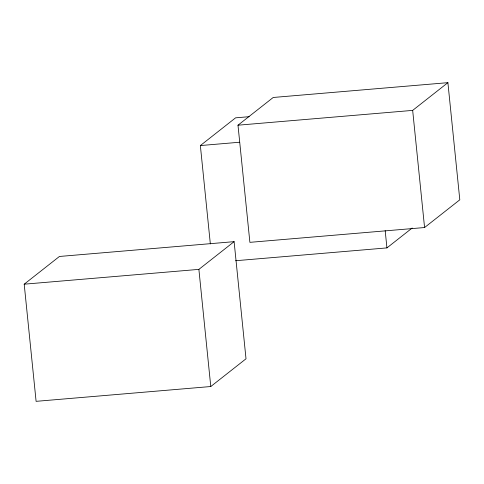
<?xml version="1.0" encoding="UTF-8"?>
<svg xmlns="http://www.w3.org/2000/svg" width="484" height="484" viewBox="0 0 484 484"><rect width="100%" height="100%" fill="white"/><g stroke="black" fill="none" stroke-linecap="round" stroke-linejoin="round"><path stroke-width="0.73" d="M24.2 284.187L59.429 256.466L234.111 241.655L246.011 358.801L210.776 386.528L36.1 401.339L24.2 284.187L198.882 269.376L234.111 241.655M210.346 243.936L200.358 145.563L235.587 117.836L249.139 116.686M237.989 125.199L273.224 97.472L447.9 82.661L459.8 199.813L424.571 227.534L249.889 242.345L237.989 125.199L412.671 110.388L447.9 82.661M235.593 260.731L386.934 247.899L412.18 228.024M200.358 145.563L239.507 142.242M412.671 110.388L424.571 227.534M385.179 230.626L386.934 247.899M198.882 269.376L210.776 386.528"/></g></svg>
